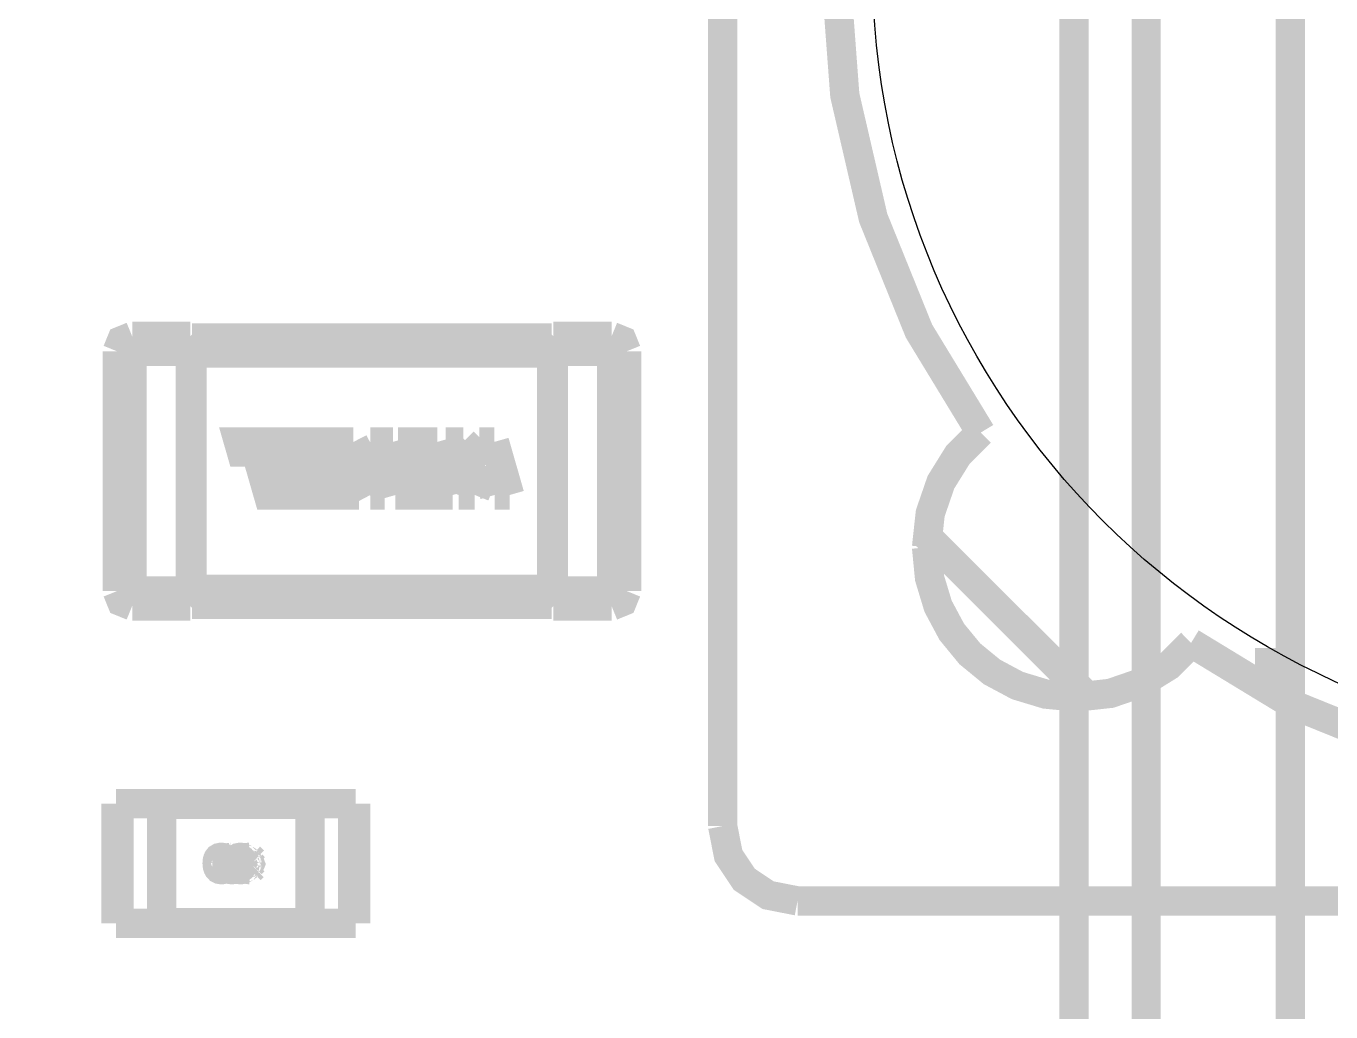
# Model space of a CAD drawing. Header units: inches. Extents: x -3.32 to 3.32, y -1.77 to 1.77.
# Drawn here: x 1.9317 to 2.2883, y -0.5945 to -0.325 of the extents above; entities that cross this region are included whole.
import ezdxf

# ---------------------------------------------------------------- set-up
doc = ezdxf.new("R2010")
doc.units = ezdxf.units.IN
doc.layers.get('0').update_dxf_attribs({"linetype": 'CONTINUOUS'})

msp = doc.modelspace()

# ---------------------------------------------------------------- linework, layer by layer
at = {"const_width": 0.008}
for points in [[(-1.581097, -1.685431), (-1.581097, 0.676773), (2.277171, 0.676773), (2.277171, -1.685431)], [(-1.581097, -1.685431), (-1.581097, 0.676773), (2.277171, 0.676773), (2.277171, -1.685431)], [(-1.581097, -1.685431), (-1.581097, 0.676773), (2.277171, 0.676773), (2.277171, -1.685431)], [(2.218116, 0.263387), (2.237801, 0.283072), (2.237801, -1.291731)], [(2.218116, 0.263387), (2.237801, 0.283072), (2.237801, -1.291731)], [(2.218116, 0.263387), (2.237801, 0.283072), (2.237801, -1.291731)], [(2.218116, 0.263387), (2.218116, -1.272046)], [(2.218116, 0.263387), (2.218116, -1.272046)], [(2.218116, 0.263387), (2.218116, -1.272046)], [(2.122059, -0.072835), (2.122059, -0.543701)], [(2.122059, -0.072835), (2.122059, -0.543701)], [(2.122059, -0.072835), (2.122059, -0.543701)], [(2.192597, -0.436144), (2.175714, -0.408398), (2.163207, -0.377478), (2.155438, -0.343922), (2.152768, -0.308268)], [(2.192597, -0.436144), (2.175714, -0.408398), (2.163207, -0.377478), (2.155438, -0.343922), (2.152768, -0.308268)], [(2.192597, -0.436144), (2.175714, -0.408398), (2.163207, -0.377478), (2.155438, -0.343922), (2.152768, -0.308268)], [(1.960674, -0.409846), (1.957763, -0.41103), (1.95658, -0.413941)], [(1.960674, -0.409846), (1.957763, -0.41103), (1.95658, -0.413941)], [(1.960674, -0.409846), (1.957763, -0.41103), (1.95658, -0.413941)], [(1.960674, -0.409846), (1.976561, -0.409846)], [(1.960674, -0.413941), (1.960674, -0.409846)], [(1.960674, -0.409846), (1.976561, -0.409846)], [(1.960674, -0.413941), (1.960674, -0.409846)], [(1.960674, -0.409846), (1.976561, -0.409846)], [(1.960674, -0.413941), (1.960674, -0.409846)], [(1.976561, -0.409846), (1.977052, -0.410321)], [(1.976561, -0.413941), (1.976561, -0.409846)], [(1.976561, -0.409846), (1.977052, -0.410321)], [(1.976561, -0.413941), (1.976561, -0.409846)], [(1.976561, -0.409846), (1.977052, -0.410321)], [(1.976561, -0.413941), (1.976561, -0.409846)], [(1.977053, -0.410034), (1.977049, -0.412098)], [(1.977053, -0.410034), (1.977049, -0.412098)], [(1.977053, -0.410034), (1.977049, -0.412098)], [(2.075321, -0.410296), (1.97705, -0.410296)], [(2.075321, -0.410296), (1.97705, -0.410296)], [(2.075321, -0.410296), (1.97705, -0.410296)], [(2.075811, -0.409846), (2.07532, -0.410321)], [(2.075811, -0.409846), (2.07532, -0.410321)], [(2.075811, -0.409846), (2.07532, -0.410321)], [(2.07532, -0.410333), (2.075329, -0.412098)], [(2.07532, -0.410333), (2.075329, -0.412098)], [(2.07532, -0.410333), (2.075329, -0.412098)], [(2.075811, -0.409846), (2.091698, -0.409846)], [(2.075811, -0.409846), (2.075811, -0.413941)], [(2.075811, -0.409846), (2.091698, -0.409846)], [(2.075811, -0.409846), (2.075811, -0.413941)], [(2.075811, -0.409846), (2.091698, -0.409846)], [(2.075811, -0.409846), (2.075811, -0.413941)], [(2.091698, -0.409846), (2.094609, -0.41103), (2.095792, -0.413941)], [(2.091698, -0.409846), (2.091698, -0.413941), (2.095792, -0.413941)], [(2.091698, -0.409846), (2.094609, -0.41103), (2.095792, -0.413941)], [(2.091698, -0.409846), (2.091698, -0.413941), (2.095792, -0.413941)], [(2.091698, -0.409846), (2.094609, -0.41103), (2.095792, -0.413941)], [(2.091698, -0.409846), (2.091698, -0.413941), (2.095792, -0.413941)], [(1.95658, -0.479452), (1.95658, -0.413941)], [(1.95658, -0.413941), (1.960674, -0.413941)], [(1.95658, -0.479452), (1.95658, -0.413941)], [(1.95658, -0.413941), (1.960674, -0.413941)], [(1.95658, -0.479452), (1.95658, -0.413941)], [(1.95658, -0.413941), (1.960674, -0.413941)], [(1.976561, -0.413941), (1.960674, -0.413941), (1.960674, -0.479452), (1.976561, -0.479452)], [(1.976561, -0.413941), (1.960674, -0.413941), (1.960674, -0.479452), (1.976561, -0.479452)], [(1.976561, -0.413941), (1.960674, -0.413941), (1.960674, -0.479452), (1.976561, -0.479452)], [(1.977052, -0.413941), (1.976561, -0.413941)], [(1.976561, -0.479452), (1.976561, -0.413941)], [(1.977052, -0.413941), (1.976561, -0.413941)], [(1.976561, -0.479452), (1.976561, -0.413941)], [(1.977052, -0.413941), (1.976561, -0.413941)], [(1.976561, -0.479452), (1.976561, -0.413941)], [(1.977053, -0.414163), (1.977049, -0.412098)], [(1.977053, -0.414163), (1.977049, -0.412098)], [(1.977053, -0.414163), (1.977049, -0.412098)], [(1.977052, -0.413941), (1.97705, -0.414391)], [(1.977052, -0.413941), (1.97705, -0.414391)], [(1.977052, -0.413941), (1.97705, -0.414391)], [(2.07532, -0.413864), (2.075329, -0.412098)], [(2.07532, -0.413864), (2.075329, -0.412098)], [(2.07532, -0.413864), (2.075329, -0.412098)], [(2.075321, -0.414391), (2.07532, -0.413941)], [(2.075811, -0.413941), (2.07532, -0.413941)], [(2.075321, -0.414391), (2.07532, -0.413941)], [(2.075811, -0.413941), (2.07532, -0.413941)], [(2.075321, -0.414391), (2.07532, -0.413941)], [(2.075811, -0.413941), (2.07532, -0.413941)], [(2.075811, -0.413941), (2.075811, -0.479452)], [(2.075811, -0.479452), (2.091698, -0.479452), (2.091698, -0.413941), (2.075811, -0.413941)], [(2.075811, -0.413941), (2.075811, -0.479452)], [(2.075811, -0.479452), (2.091698, -0.479452), (2.091698, -0.413941), (2.075811, -0.413941)], [(2.075811, -0.413941), (2.075811, -0.479452)], [(2.075811, -0.479452), (2.091698, -0.479452), (2.091698, -0.413941), (2.075811, -0.413941)], [(2.095792, -0.413941), (2.095792, -0.479452)], [(2.095792, -0.413941), (2.095792, -0.479452)], [(2.095792, -0.413941), (2.095792, -0.479452)], [(1.97705, -0.414391), (1.97705, -0.414432)], [(1.97705, -0.414391), (1.97705, -0.414432)], [(1.97705, -0.414391), (1.97705, -0.414432)], [(1.97705, -0.478961), (1.97705, -0.414432)], [(2.075321, -0.414432), (1.97705, -0.414432)], [(1.97705, -0.478961), (1.97705, -0.414432)], [(2.075321, -0.414432), (1.97705, -0.414432)], [(1.97705, -0.478961), (1.97705, -0.414432)], [(2.075321, -0.414432), (1.97705, -0.414432)], [(2.075321, -0.414432), (2.075321, -0.414391)], [(2.075321, -0.414432), (2.075321, -0.414391)], [(2.075321, -0.414432), (2.075321, -0.414391)], [(2.075321, -0.414432), (2.075321, -0.478961)], [(2.075321, -0.414432), (2.075321, -0.478961)], [(2.075321, -0.414432), (2.075321, -0.478961)], [(2.004264, -0.444154), (2.005031, -0.446837), (2.011259, -0.446837), (2.012289, -0.450444), (2.005456, -0.450444), (2.00624, -0.453207), (2.017207, -0.453207), (2.013036, -0.438691), (1.989732, -0.438691), (1.990538, -0.441494), (1.994509, -0.441494), (1.997876, -0.453207), (2.002011, -0.453207), (1.998643, -0.441493), (2.003056, -0.441473), (2.009708, -0.441454), (2.010494, -0.444154), (2.004264, -0.444154)], [(2.004264, -0.444154), (2.005031, -0.446837), (2.011259, -0.446837), (2.012289, -0.450444), (2.005456, -0.450444), (2.00624, -0.453207), (2.017207, -0.453207), (2.013036, -0.438691), (1.989732, -0.438691), (1.990538, -0.441494), (1.994509, -0.441494), (1.997876, -0.453207), (2.002011, -0.453207), (1.998643, -0.441493), (2.003056, -0.441473), (2.009708, -0.441454), (2.010494, -0.444154), (2.004264, -0.444154)], [(2.004264, -0.444154), (2.005031, -0.446837), (2.011259, -0.446837), (2.012289, -0.450444), (2.005456, -0.450444), (2.00624, -0.453207), (2.017207, -0.453207), (2.013036, -0.438691), (1.989732, -0.438691), (1.990538, -0.441494), (1.994509, -0.441494), (1.997876, -0.453207), (2.002011, -0.453207), (1.998643, -0.441493), (2.003056, -0.441473), (2.009708, -0.441454), (2.010494, -0.444154), (2.004264, -0.444154)], [(2.014781, -0.438691), (2.018954, -0.453207)], [(2.021151, -0.438691), (2.014781, -0.438691)], [(2.014781, -0.438691), (2.018954, -0.453207)], [(2.021151, -0.438691), (2.014781, -0.438691)], [(2.014781, -0.438691), (2.018954, -0.453207)], [(2.021151, -0.438691), (2.014781, -0.438691)], [(2.026426, -0.449061), (2.021151, -0.438691)], [(2.026426, -0.449061), (2.021151, -0.438691)], [(2.026426, -0.449061), (2.021151, -0.438691)], [(2.025737, -0.438691), (2.026426, -0.449061)], [(2.031919, -0.438691), (2.025737, -0.438691)], [(2.025737, -0.438691), (2.026426, -0.449061)], [(2.031919, -0.438691), (2.025737, -0.438691)], [(2.025737, -0.438691), (2.026426, -0.449061)], [(2.031919, -0.438691), (2.025737, -0.438691)], [(2.035297, -0.450445), (2.031919, -0.438691)], [(2.035297, -0.450445), (2.031919, -0.438691)], [(2.035297, -0.450445), (2.031919, -0.438691)], [(2.033367, -0.438691), (2.034151, -0.441454)], [(2.044091, -0.438691), (2.033367, -0.438691)], [(2.033367, -0.438691), (2.034151, -0.441454)], [(2.044091, -0.438691), (2.033367, -0.438691)], [(2.033367, -0.438691), (2.034151, -0.441454)], [(2.044091, -0.438691), (2.033367, -0.438691)], [(2.048264, -0.453207), (2.044091, -0.438691)], [(2.048264, -0.453207), (2.044091, -0.438691)], [(2.048264, -0.453207), (2.044091, -0.438691)], [(2.046378, -0.438691), (2.053151, -0.445325)], [(2.051155, -0.438691), (2.046378, -0.438691)], [(2.046378, -0.438691), (2.053151, -0.445325)], [(2.051155, -0.438691), (2.046378, -0.438691)], [(2.046378, -0.438691), (2.053151, -0.445325)], [(2.051155, -0.438691), (2.046378, -0.438691)], [(2.057324, -0.444881), (2.051155, -0.438691)], [(2.057324, -0.444881), (2.051155, -0.438691)], [(2.057324, -0.444881), (2.051155, -0.438691)], [(2.05555, -0.438691), (2.057324, -0.444881)], [(2.059683, -0.438691), (2.05555, -0.438691)], [(2.05555, -0.438691), (2.057324, -0.444881)], [(2.059683, -0.438691), (2.05555, -0.438691)], [(2.05555, -0.438691), (2.057324, -0.444881)], [(2.059683, -0.438691), (2.05555, -0.438691)], [(2.063855, -0.453207), (2.059683, -0.438691)], [(2.063855, -0.453207), (2.059683, -0.438691)], [(2.063855, -0.453207), (2.059683, -0.438691)], [(2.192517, -0.436049), (2.186349, -0.442261), (2.181713, -0.449719), (2.178795, -0.458206), (2.177781, -0.467506)], [(2.192517, -0.436049), (2.186349, -0.442261), (2.181713, -0.449719), (2.178795, -0.458206), (2.177781, -0.467506)], [(2.192517, -0.436049), (2.186349, -0.442261), (2.181713, -0.449719), (2.178795, -0.458206), (2.177781, -0.467506)], [(2.018914, -0.440221), (2.025769, -0.453207)], [(2.022643, -0.453207), (2.018914, -0.440221)], [(2.018914, -0.440221), (2.025769, -0.453207)], [(2.022643, -0.453207), (2.018914, -0.440221)], [(2.018914, -0.440221), (2.025769, -0.453207)], [(2.022643, -0.453207), (2.018914, -0.440221)], [(2.028915, -0.440283), (2.032626, -0.453207)], [(2.029639, -0.453207), (2.028915, -0.440283)], [(2.028915, -0.440283), (2.032626, -0.453207)], [(2.029639, -0.453207), (2.028915, -0.440283)], [(2.028915, -0.440283), (2.032626, -0.453207)], [(2.029639, -0.453207), (2.028915, -0.440283)], [(2.034151, -0.441454), (2.040765, -0.441454)], [(2.034151, -0.441454), (2.040765, -0.441454)], [(2.034151, -0.441454), (2.040765, -0.441454)], [(2.040765, -0.441454), (2.041551, -0.444154)], [(2.040765, -0.441454), (2.041551, -0.444154)], [(2.040765, -0.441454), (2.041551, -0.444154)], [(2.03532, -0.444154), (2.036087, -0.446837)], [(2.041551, -0.444154), (2.03532, -0.444154)], [(2.03532, -0.444154), (2.036087, -0.446837)], [(2.041551, -0.444154), (2.03532, -0.444154)], [(2.03532, -0.444154), (2.036087, -0.446837)], [(2.041551, -0.444154), (2.03532, -0.444154)], [(2.053151, -0.445325), (2.049884, -0.453207)], [(2.053151, -0.445325), (2.049884, -0.453207)], [(2.053151, -0.445325), (2.049884, -0.453207)], [(2.054301, -0.453207), (2.057465, -0.445325)], [(2.054301, -0.453207), (2.057465, -0.445325)], [(2.054301, -0.453207), (2.057465, -0.445325)], [(2.057465, -0.445325), (2.059724, -0.453207)], [(2.057465, -0.445325), (2.059724, -0.453207)], [(2.057465, -0.445325), (2.059724, -0.453207)], [(2.036087, -0.446837), (2.042317, -0.446837)], [(2.036087, -0.446837), (2.042317, -0.446837)], [(2.036087, -0.446837), (2.042317, -0.446837)], [(2.042317, -0.446837), (2.043344, -0.450445)], [(2.042317, -0.446837), (2.043344, -0.450445)], [(2.042317, -0.446837), (2.043344, -0.450445)], [(2.018954, -0.453207), (2.022643, -0.453207)], [(2.018954, -0.453207), (2.022643, -0.453207)], [(2.018954, -0.453207), (2.022643, -0.453207)], [(2.025769, -0.453207), (2.029639, -0.453207)], [(2.025769, -0.453207), (2.029639, -0.453207)], [(2.025769, -0.453207), (2.029639, -0.453207)], [(2.032626, -0.453207), (2.048264, -0.453207)], [(2.032626, -0.453207), (2.048264, -0.453207)], [(2.032626, -0.453207), (2.048264, -0.453207)], [(2.043344, -0.450445), (2.035297, -0.450445)], [(2.043344, -0.450445), (2.035297, -0.450445)], [(2.043344, -0.450445), (2.035297, -0.450445)], [(2.049884, -0.453207), (2.054301, -0.453207)], [(2.049884, -0.453207), (2.054301, -0.453207)], [(2.049884, -0.453207), (2.054301, -0.453207)], [(2.059724, -0.453207), (2.063855, -0.453207)], [(2.059724, -0.453207), (2.063855, -0.453207)], [(2.059724, -0.453207), (2.063855, -0.453207)], [(2.218726, -0.508451), (2.210354, -0.507636), (2.202612, -0.505292), (2.19565, -0.501569), (2.189617, -0.496615), (2.184664, -0.490582), (2.18094, -0.48362), (2.178596, -0.475878), (2.177781, -0.467506)], [(2.218726, -0.508451), (2.210354, -0.507636), (2.202612, -0.505292), (2.19565, -0.501569), (2.189617, -0.496615), (2.184664, -0.490582), (2.18094, -0.48362), (2.178596, -0.475878), (2.177781, -0.467506)], [(2.218726, -0.508451), (2.210354, -0.507636), (2.202612, -0.505292), (2.19565, -0.501569), (2.189617, -0.496615), (2.184664, -0.490582), (2.18094, -0.48362), (2.178596, -0.475878), (2.177781, -0.467506)], [(2.221811, -0.508334), (2.177898, -0.464421)], [(2.221811, -0.508334), (2.177898, -0.464421)], [(2.221811, -0.508334), (2.177898, -0.464421)], [(1.960674, -0.483547), (1.957763, -0.482363), (1.95658, -0.479452)], [(1.960674, -0.479452), (1.95658, -0.479452)], [(1.960674, -0.483547), (1.957763, -0.482363), (1.95658, -0.479452)], [(1.960674, -0.479452), (1.95658, -0.479452)], [(1.960674, -0.483547), (1.957763, -0.482363), (1.95658, -0.479452)], [(1.960674, -0.479452), (1.95658, -0.479452)], [(1.960674, -0.483547), (1.960674, -0.479452)], [(1.960674, -0.483547), (1.960674, -0.479452)], [(1.960674, -0.483547), (1.960674, -0.479452)], [(1.977052, -0.479452), (1.976561, -0.479452)], [(1.976561, -0.483547), (1.976561, -0.479452)], [(1.977052, -0.479452), (1.976561, -0.479452)], [(1.976561, -0.483547), (1.976561, -0.479452)], [(1.977052, -0.479452), (1.976561, -0.479452)], [(1.976561, -0.483547), (1.976561, -0.479452)], [(1.977052, -0.47953), (1.977043, -0.481295)], [(1.977052, -0.47953), (1.977043, -0.481295)], [(1.977052, -0.47953), (1.977043, -0.481295)], [(1.977052, -0.48306), (1.977043, -0.481295)], [(1.977052, -0.48306), (1.977043, -0.481295)], [(1.977052, -0.48306), (1.977043, -0.481295)], [(1.97705, -0.478961), (1.97705, -0.479002)], [(1.97705, -0.478961), (2.075321, -0.478961)], [(1.97705, -0.478961), (1.97705, -0.479002)], [(1.97705, -0.478961), (2.075321, -0.478961)], [(1.97705, -0.478961), (1.97705, -0.479002)], [(1.97705, -0.478961), (2.075321, -0.478961)], [(1.97705, -0.479002), (1.977052, -0.479452)], [(1.97705, -0.479002), (1.977052, -0.479452)], [(1.97705, -0.479002), (1.977052, -0.479452)], [(2.075319, -0.47923), (2.075322, -0.481295)], [(2.075319, -0.47923), (2.075322, -0.481295)], [(2.075319, -0.47923), (2.075322, -0.481295)], [(2.075319, -0.483359), (2.075322, -0.481295)], [(2.075319, -0.483359), (2.075322, -0.481295)], [(2.075319, -0.483359), (2.075322, -0.481295)], [(2.07532, -0.479452), (2.075321, -0.479002)], [(2.07532, -0.479452), (2.075321, -0.479002)], [(2.07532, -0.479452), (2.075321, -0.479002)], [(2.075811, -0.479452), (2.07532, -0.479452)], [(2.075811, -0.479452), (2.07532, -0.479452)], [(2.075811, -0.479452), (2.07532, -0.479452)], [(2.075321, -0.479002), (2.075321, -0.478961)], [(2.075321, -0.479002), (2.075321, -0.478961)], [(2.075321, -0.479002), (2.075321, -0.478961)], [(2.075811, -0.479452), (2.075811, -0.483547)], [(2.075811, -0.479452), (2.075811, -0.483547)], [(2.075811, -0.479452), (2.075811, -0.483547)], [(2.091698, -0.483547), (2.094609, -0.482363), (2.095792, -0.479452)], [(2.091698, -0.479452), (2.091698, -0.483547)], [(2.095792, -0.479452), (2.091698, -0.479452)], [(2.091698, -0.483547), (2.094609, -0.482363), (2.095792, -0.479452)], [(2.091698, -0.479452), (2.091698, -0.483547)], [(2.095792, -0.479452), (2.091698, -0.479452)], [(2.091698, -0.483547), (2.094609, -0.482363), (2.095792, -0.479452)], [(2.091698, -0.479452), (2.091698, -0.483547)], [(2.095792, -0.479452), (2.091698, -0.479452)], [(1.976561, -0.483547), (1.960674, -0.483547)], [(1.976561, -0.483547), (1.960674, -0.483547)], [(1.976561, -0.483547), (1.960674, -0.483547)], [(1.976561, -0.483547), (1.977052, -0.483072)], [(1.976561, -0.483547), (1.977052, -0.483072)], [(1.976561, -0.483547), (1.977052, -0.483072)], [(2.075321, -0.483096), (1.97705, -0.483096)], [(2.075321, -0.483096), (1.97705, -0.483096)], [(2.075321, -0.483096), (1.97705, -0.483096)], [(2.075811, -0.483547), (2.07532, -0.483072)], [(2.075811, -0.483547), (2.07532, -0.483072)], [(2.075811, -0.483547), (2.07532, -0.483072)], [(2.091698, -0.483547), (2.075811, -0.483547)], [(2.091698, -0.483547), (2.075811, -0.483547)], [(2.091698, -0.483547), (2.075811, -0.483547)], [(2.218726, -0.508451), (2.228027, -0.507437), (2.236513, -0.504519), (2.243971, -0.499883), (2.250183, -0.493715)], [(2.218726, -0.508451), (2.228027, -0.507437), (2.236513, -0.504519), (2.243971, -0.499883), (2.250183, -0.493715)], [(2.218726, -0.508451), (2.228027, -0.507437), (2.236513, -0.504519), (2.243971, -0.499883), (2.250183, -0.493715)], [(2.377965, -0.533465), (2.34231, -0.530794), (2.308754, -0.523025), (2.277834, -0.510519), (2.250088, -0.493635)], [(2.377965, -0.533465), (2.34231, -0.530794), (2.308754, -0.523025), (2.277834, -0.510519), (2.250088, -0.493635)], [(2.377965, -0.533465), (2.34231, -0.530794), (2.308754, -0.523025), (2.277834, -0.510519), (2.250088, -0.493635)], [(2.271508, -0.495016), (2.271508, -0.506713)], [(2.271508, -0.495016), (2.271508, -0.506713)], [(2.271508, -0.495016), (2.271508, -0.506713)], [(2.275602, -0.508856), (2.275602, -0.497292)], [(2.275602, -0.508856), (2.275602, -0.497292)], [(2.275602, -0.508856), (2.275602, -0.497292)], [(1.956232, -0.537559), (1.956232, -0.570315)], [(1.956232, -0.537559), (1.957051, -0.537559)], [(1.956232, -0.537559), (1.956232, -0.570315)], [(1.956232, -0.537559), (1.957051, -0.537559)], [(1.956232, -0.537559), (1.956232, -0.570315)], [(1.956232, -0.537559), (1.957051, -0.537559)], [(1.968925, -0.537669), (1.968925, -0.5376), (1.957461, -0.5376), (1.957461, -0.537559), (1.957051, -0.537559)], [(1.957051, -0.537559), (1.957051, -0.570315)], [(1.968925, -0.537669), (1.968925, -0.5376), (1.957461, -0.5376), (1.957461, -0.537559), (1.957051, -0.537559)], [(1.957051, -0.537559), (1.957051, -0.570315)], [(1.968925, -0.537669), (1.968925, -0.5376), (1.957461, -0.5376), (1.957461, -0.537559), (1.957051, -0.537559)], [(1.957051, -0.537559), (1.957051, -0.570315)], [(2.020516, -0.537559), (1.957461, -0.537559)], [(2.020516, -0.537559), (1.957461, -0.537559)], [(2.020516, -0.537559), (1.957461, -0.537559)], [(1.968516, -0.537559), (2.009461, -0.537559)], [(1.968557, -0.5376), (1.968516, -0.537559)], [(1.968516, -0.5376), (1.968516, -0.537559)], [(1.968516, -0.537559), (2.009461, -0.537559)], [(1.968557, -0.5376), (1.968516, -0.537559)], [(1.968516, -0.5376), (1.968516, -0.537559)], [(1.968516, -0.537559), (2.009461, -0.537559)], [(1.968557, -0.5376), (1.968516, -0.537559)], [(1.968516, -0.5376), (1.968516, -0.537559)], [(1.968735, -0.537778), (1.968626, -0.537669)], [(1.968735, -0.537778), (1.968626, -0.537669)], [(1.968735, -0.537778), (1.968626, -0.537669)], [(1.968735, -0.537778), (1.968735, -0.570095), (2.009241, -0.570095), (2.009241, -0.537778), (1.968735, -0.537778)], [(1.968735, -0.537778), (1.968735, -0.570095), (2.009241, -0.570095), (2.009241, -0.537778), (1.968735, -0.537778)], [(1.968735, -0.537778), (1.968735, -0.570095), (2.009241, -0.570095), (2.009241, -0.537778), (1.968735, -0.537778)], [(2.020925, -0.537559), (2.020516, -0.537559), (2.020516, -0.5376), (2.009051, -0.5376), (2.009051, -0.537669)], [(2.020925, -0.537559), (2.020516, -0.537559), (2.020516, -0.5376), (2.009051, -0.5376), (2.009051, -0.537669)], [(2.020925, -0.537559), (2.020516, -0.537559), (2.020516, -0.5376), (2.009051, -0.5376), (2.009051, -0.537669)], [(2.009241, -0.537778), (2.009351, -0.537669)], [(2.009241, -0.537778), (2.009351, -0.537669)], [(2.009241, -0.537778), (2.009351, -0.537669)], [(2.00942, -0.5376), (2.009461, -0.537559)], [(2.00942, -0.5376), (2.009461, -0.537559)], [(2.00942, -0.5376), (2.009461, -0.537559)], [(2.009461, -0.537559), (2.009461, -0.5376)], [(2.009461, -0.537559), (2.009461, -0.5376)], [(2.009461, -0.537559), (2.009461, -0.5376)], [(2.020925, -0.537559), (2.021744, -0.537559)], [(2.020925, -0.570315), (2.020925, -0.537559)], [(2.020925, -0.537559), (2.021744, -0.537559)], [(2.020925, -0.570315), (2.020925, -0.537559)], [(2.020925, -0.537559), (2.021744, -0.537559)], [(2.020925, -0.570315), (2.020925, -0.537559)], [(2.021744, -0.570315), (2.021744, -0.537559)], [(2.021744, -0.570315), (2.021744, -0.537559)], [(2.021744, -0.570315), (2.021744, -0.537559)], [(2.142531, -0.564173), (2.134474, -0.562594), (2.127977, -0.558256), (2.123639, -0.551758), (2.122059, -0.543701)], [(2.142531, -0.564173), (2.134474, -0.562594), (2.127977, -0.558256), (2.123639, -0.551758), (2.122059, -0.543701)], [(2.142531, -0.564173), (2.134474, -0.562594), (2.127977, -0.558256), (2.123639, -0.551758), (2.122059, -0.543701)], [(1.986252, -0.55395), (1.986252, -0.554031), (1.986237, -0.554359), (1.986196, -0.554684), (1.986126, -0.554953), (1.986045, -0.555135), (1.985843, -0.555391), (1.985578, -0.555548), (1.985201, -0.55562), (1.985104, -0.555623), (1.985022, -0.55562), (1.984696, -0.555567), (1.9844, -0.555417), (1.984174, -0.555178), (1.984067, -0.554981), (1.98397, -0.554687), (1.983918, -0.554383), (1.983892, -0.553924), (1.983893, -0.553842), (1.983908, -0.553515), (1.983949, -0.55319), (1.98402, -0.552923), (1.984104, -0.552735), (1.984293, -0.552493), (1.984559, -0.55233), (1.984926, -0.552255), (1.985041, -0.552251), (1.985122, -0.552254), (1.985448, -0.552306), (1.985744, -0.552456), (1.985972, -0.552696), (1.986078, -0.552891), (1.986174, -0.553179), (1.986226, -0.553477), (1.986252, -0.55395)], [(1.986252, -0.55395), (1.986252, -0.554031), (1.986237, -0.554359), (1.986196, -0.554684), (1.986126, -0.554953), (1.986045, -0.555135), (1.985843, -0.555391), (1.985578, -0.555548), (1.985201, -0.55562), (1.985104, -0.555623), (1.985022, -0.55562), (1.984696, -0.555567), (1.9844, -0.555417), (1.984174, -0.555178), (1.984067, -0.554981), (1.98397, -0.554687), (1.983918, -0.554383), (1.983892, -0.553924), (1.983893, -0.553842), (1.983908, -0.553515), (1.983949, -0.55319), (1.98402, -0.552923), (1.984104, -0.552735), (1.984293, -0.552493), (1.984559, -0.55233), (1.984926, -0.552255), (1.985041, -0.552251), (1.985122, -0.552254), (1.985448, -0.552306), (1.985744, -0.552456), (1.985972, -0.552696), (1.986078, -0.552891), (1.986174, -0.553179), (1.986226, -0.553477), (1.986252, -0.55395)], [(1.986252, -0.55395), (1.986252, -0.554031), (1.986237, -0.554359), (1.986196, -0.554684), (1.986126, -0.554953), (1.986045, -0.555135), (1.985843, -0.555391), (1.985578, -0.555548), (1.985201, -0.55562), (1.985104, -0.555623), (1.985022, -0.55562), (1.984696, -0.555567), (1.9844, -0.555417), (1.984174, -0.555178), (1.984067, -0.554981), (1.98397, -0.554687), (1.983918, -0.554383), (1.983892, -0.553924), (1.983893, -0.553842), (1.983908, -0.553515), (1.983949, -0.55319), (1.98402, -0.552923), (1.984104, -0.552735), (1.984293, -0.552493), (1.984559, -0.55233), (1.984926, -0.552255), (1.985041, -0.552251), (1.985122, -0.552254), (1.985448, -0.552306), (1.985744, -0.552456), (1.985972, -0.552696), (1.986078, -0.552891), (1.986174, -0.553179), (1.986226, -0.553477), (1.986252, -0.55395)], [(1.985065, -0.552781), (1.984915, -0.55282), (1.984792, -0.552906), (1.984696, -0.553039), (1.984627, -0.55322), (1.984566, -0.553956)], [(1.985065, -0.552781), (1.984915, -0.55282), (1.984792, -0.552906), (1.984696, -0.553039), (1.984627, -0.55322), (1.984566, -0.553956)], [(1.985065, -0.552781), (1.984915, -0.55282), (1.984792, -0.552906), (1.984696, -0.553039), (1.984627, -0.55322), (1.984566, -0.553956)], [(1.985578, -0.553916), (1.985517, -0.553193), (1.98545, -0.553024), (1.985353, -0.5529), (1.985224, -0.552819), (1.985065, -0.552781)], [(1.985578, -0.553916), (1.985517, -0.553193), (1.98545, -0.553024), (1.985353, -0.5529), (1.985224, -0.552819), (1.985065, -0.552781)], [(1.985578, -0.553916), (1.985517, -0.553193), (1.98545, -0.553024), (1.985353, -0.5529), (1.985224, -0.552819), (1.985065, -0.552781)], [(1.987961, -0.555093), (1.988533, -0.554989), (1.98856, -0.554993), (1.988578, -0.555004), (1.988593, -0.555019), (1.988606, -0.55505), (1.988622, -0.555196), (1.988622, -0.555261), (1.98862, -0.555343), (1.988608, -0.555421), (1.988591, -0.555465), (1.988569, -0.555493), (1.988519, -0.555524), (1.988281, -0.555593), (1.987966, -0.555623), (1.987884, -0.555621), (1.987558, -0.555579), (1.98717, -0.555411), (1.986869, -0.555119), (1.986776, -0.55496), (1.986701, -0.554793), (1.986609, -0.55447), (1.986581, -0.554306), (1.986551, -0.55381), (1.986552, -0.553728), (1.986566, -0.5534), (1.986614, -0.553076), (1.986685, -0.552843), (1.986874, -0.552531), (1.986977, -0.55244), (1.987225, -0.552312), (1.987655, -0.552251)], [(1.987961, -0.555093), (1.988533, -0.554989), (1.98856, -0.554993), (1.988578, -0.555004), (1.988593, -0.555019), (1.988606, -0.55505), (1.988622, -0.555196), (1.988622, -0.555261), (1.98862, -0.555343), (1.988608, -0.555421), (1.988591, -0.555465), (1.988569, -0.555493), (1.988519, -0.555524), (1.988281, -0.555593), (1.987966, -0.555623), (1.987884, -0.555621), (1.987558, -0.555579), (1.98717, -0.555411), (1.986869, -0.555119), (1.986776, -0.55496), (1.986701, -0.554793), (1.986609, -0.55447), (1.986581, -0.554306), (1.986551, -0.55381), (1.986552, -0.553728), (1.986566, -0.5534), (1.986614, -0.553076), (1.986685, -0.552843), (1.986874, -0.552531), (1.986977, -0.55244), (1.987225, -0.552312), (1.987655, -0.552251)], [(1.987961, -0.555093), (1.988533, -0.554989), (1.98856, -0.554993), (1.988578, -0.555004), (1.988593, -0.555019), (1.988606, -0.55505), (1.988622, -0.555196), (1.988622, -0.555261), (1.98862, -0.555343), (1.988608, -0.555421), (1.988591, -0.555465), (1.988569, -0.555493), (1.988519, -0.555524), (1.988281, -0.555593), (1.987966, -0.555623), (1.987884, -0.555621), (1.987558, -0.555579), (1.98717, -0.555411), (1.986869, -0.555119), (1.986776, -0.55496), (1.986701, -0.554793), (1.986609, -0.55447), (1.986581, -0.554306), (1.986551, -0.55381), (1.986552, -0.553728), (1.986566, -0.5534), (1.986614, -0.553076), (1.986685, -0.552843), (1.986874, -0.552531), (1.986977, -0.55244), (1.987225, -0.552312), (1.987655, -0.552251)], [(1.987688, -0.552781), (1.98758, -0.552802), (1.987487, -0.55285), (1.987407, -0.552924), (1.987342, -0.553023), (1.987255, -0.553299), (1.987225, -0.553678)], [(1.987688, -0.552781), (1.98758, -0.552802), (1.987487, -0.55285), (1.987407, -0.552924), (1.987342, -0.553023), (1.987255, -0.553299), (1.987225, -0.553678)], [(1.987688, -0.552781), (1.98758, -0.552802), (1.987487, -0.55285), (1.987407, -0.552924), (1.987342, -0.553023), (1.987255, -0.553299), (1.987225, -0.553678)], [(1.987726, -0.552248), (1.987656, -0.552251)], [(1.987726, -0.552248), (1.987656, -0.552251)], [(1.987726, -0.552248), (1.987656, -0.552251)], [(1.987688, -0.552781), (1.988146, -0.553262)], [(1.987688, -0.552781), (1.988146, -0.553262)], [(1.987688, -0.552781), (1.988146, -0.553262)], [(1.987726, -0.552248), (1.988817, -0.553339)], [(1.987726, -0.552248), (1.988817, -0.553339)], [(1.987726, -0.552248), (1.988817, -0.553339)], [(1.991474, -0.55395), (1.991473, -0.554031), (1.991458, -0.554359), (1.991417, -0.554684), (1.991348, -0.554953), (1.991267, -0.555135), (1.991065, -0.555391), (1.9908, -0.555548), (1.990423, -0.55562), (1.990326, -0.555623), (1.990244, -0.55562), (1.989918, -0.555567), (1.989622, -0.555417), (1.989396, -0.555178), (1.989289, -0.554981), (1.989192, -0.554687), (1.989139, -0.554383), (1.989114, -0.553924), (1.989115, -0.553842), (1.98913, -0.553515), (1.989171, -0.55319), (1.989242, -0.552923), (1.989326, -0.552735), (1.989515, -0.552493), (1.989781, -0.55233), (1.990148, -0.552255), (1.990262, -0.552251), (1.990344, -0.552254), (1.99067, -0.552306), (1.990966, -0.552456), (1.991193, -0.552696), (1.991299, -0.552891), (1.991395, -0.553179), (1.991447, -0.553477), (1.991474, -0.55395)], [(1.991474, -0.55395), (1.991473, -0.554031), (1.991458, -0.554359), (1.991417, -0.554684), (1.991348, -0.554953), (1.991267, -0.555135), (1.991065, -0.555391), (1.9908, -0.555548), (1.990423, -0.55562), (1.990326, -0.555623), (1.990244, -0.55562), (1.989918, -0.555567), (1.989622, -0.555417), (1.989396, -0.555178), (1.989289, -0.554981), (1.989192, -0.554687), (1.989139, -0.554383), (1.989114, -0.553924), (1.989115, -0.553842), (1.98913, -0.553515), (1.989171, -0.55319), (1.989242, -0.552923), (1.989326, -0.552735), (1.989515, -0.552493), (1.989781, -0.55233), (1.990148, -0.552255), (1.990262, -0.552251), (1.990344, -0.552254), (1.99067, -0.552306), (1.990966, -0.552456), (1.991193, -0.552696), (1.991299, -0.552891), (1.991395, -0.553179), (1.991447, -0.553477), (1.991474, -0.55395)], [(1.991474, -0.55395), (1.991473, -0.554031), (1.991458, -0.554359), (1.991417, -0.554684), (1.991348, -0.554953), (1.991267, -0.555135), (1.991065, -0.555391), (1.9908, -0.555548), (1.990423, -0.55562), (1.990326, -0.555623), (1.990244, -0.55562), (1.989918, -0.555567), (1.989622, -0.555417), (1.989396, -0.555178), (1.989289, -0.554981), (1.989192, -0.554687), (1.989139, -0.554383), (1.989114, -0.553924), (1.989115, -0.553842), (1.98913, -0.553515), (1.989171, -0.55319), (1.989242, -0.552923), (1.989326, -0.552735), (1.989515, -0.552493), (1.989781, -0.55233), (1.990148, -0.552255), (1.990262, -0.552251), (1.990344, -0.552254), (1.99067, -0.552306), (1.990966, -0.552456), (1.991193, -0.552696), (1.991299, -0.552891), (1.991395, -0.553179), (1.991447, -0.553477), (1.991474, -0.55395)], [(1.9908, -0.553916), (1.990739, -0.553193), (1.990672, -0.553024), (1.990574, -0.5529), (1.990446, -0.552819), (1.990287, -0.552781), (1.990137, -0.55282), (1.990014, -0.552906), (1.989918, -0.553039), (1.989848, -0.55322), (1.989788, -0.553956), (1.989848, -0.554679), (1.989914, -0.554848), (1.990011, -0.554973), (1.990139, -0.555055), (1.990298, -0.555093), (1.990447, -0.555055), (1.99057, -0.554969), (1.990667, -0.554835), (1.990737, -0.554653), (1.9908, -0.553916)], [(1.9908, -0.553916), (1.990739, -0.553193), (1.990672, -0.553024), (1.990574, -0.5529), (1.990446, -0.552819), (1.990287, -0.552781), (1.990137, -0.55282), (1.990014, -0.552906), (1.989918, -0.553039), (1.989848, -0.55322), (1.989788, -0.553956), (1.989848, -0.554679), (1.989914, -0.554848), (1.990011, -0.554973), (1.990139, -0.555055), (1.990298, -0.555093), (1.990447, -0.555055), (1.99057, -0.554969), (1.990667, -0.554835), (1.990737, -0.554653), (1.9908, -0.553916)], [(1.9908, -0.553916), (1.990739, -0.553193), (1.990672, -0.553024), (1.990574, -0.5529), (1.990446, -0.552819), (1.990287, -0.552781), (1.990137, -0.55282), (1.990014, -0.552906), (1.989918, -0.553039), (1.989848, -0.55322), (1.989788, -0.553956), (1.989848, -0.554679), (1.989914, -0.554848), (1.990011, -0.554973), (1.990139, -0.555055), (1.990298, -0.555093), (1.990447, -0.555055), (1.99057, -0.554969), (1.990667, -0.554835), (1.990737, -0.554653), (1.9908, -0.553916)], [(1.992634, -0.552781), (1.991856, -0.552974), (1.991833, -0.552969), (1.991817, -0.552959), (1.9918, -0.552937), (1.991785, -0.552899), (1.991775, -0.552825), (1.991772, -0.552748), (1.991774, -0.552667), (1.991797, -0.552498), (1.991828, -0.552434), (1.991859, -0.552406), (1.991986, -0.552352), (1.992251, -0.552289), (1.992711, -0.552251)], [(1.992634, -0.552781), (1.991856, -0.552974), (1.991833, -0.552969), (1.991817, -0.552959), (1.9918, -0.552937), (1.991785, -0.552899), (1.991775, -0.552825), (1.991772, -0.552748), (1.991774, -0.552667), (1.991797, -0.552498), (1.991828, -0.552434), (1.991859, -0.552406), (1.991986, -0.552352), (1.992251, -0.552289), (1.992711, -0.552251)], [(1.992634, -0.552781), (1.991856, -0.552974), (1.991833, -0.552969), (1.991817, -0.552959), (1.9918, -0.552937), (1.991785, -0.552899), (1.991775, -0.552825), (1.991772, -0.552748), (1.991774, -0.552667), (1.991797, -0.552498), (1.991828, -0.552434), (1.991859, -0.552406), (1.991986, -0.552352), (1.992251, -0.552289), (1.992711, -0.552251)], [(1.992713, -0.552774), (1.992633, -0.552781)], [(1.992713, -0.552774), (1.992633, -0.552781)], [(1.992713, -0.552774), (1.992633, -0.552781)], [(1.992884, -0.552237), (1.992711, -0.552251)], [(1.992884, -0.552237), (1.992711, -0.552251)], [(1.992884, -0.552237), (1.992711, -0.552251)], [(1.992713, -0.552774), (1.993218, -0.553244)], [(1.992713, -0.552774), (1.993218, -0.553244)], [(1.992713, -0.552774), (1.993218, -0.553244)], [(1.992884, -0.552237), (1.993989, -0.55327)], [(1.992884, -0.552237), (1.993989, -0.55327)], [(1.992884, -0.552237), (1.993989, -0.55327)], [(1.984566, -0.553956), (1.984626, -0.554679), (1.984692, -0.554848), (1.984789, -0.554973), (1.984917, -0.555055), (1.985076, -0.555093), (1.985225, -0.555055), (1.985348, -0.554969), (1.985445, -0.554835), (1.985515, -0.554654), (1.985578, -0.553916)], [(1.984566, -0.553956), (1.984626, -0.554679), (1.984692, -0.554848), (1.984789, -0.554973), (1.984917, -0.555055), (1.985076, -0.555093), (1.985225, -0.555055), (1.985348, -0.554969), (1.985445, -0.554835), (1.985515, -0.554654), (1.985578, -0.553916)], [(1.984566, -0.553956), (1.984626, -0.554679), (1.984692, -0.554848), (1.984789, -0.554973), (1.984917, -0.555055), (1.985076, -0.555093), (1.985225, -0.555055), (1.985348, -0.554969), (1.985445, -0.554835), (1.985515, -0.554654), (1.985578, -0.553916)], [(1.987875, -0.55437), (1.987212, -0.55418)], [(1.987875, -0.55437), (1.987212, -0.55418)], [(1.987875, -0.55437), (1.987212, -0.55418)], [(1.987213, -0.55418), (1.987216, -0.554262), (1.98727, -0.554587), (1.98738, -0.554818), (1.987528, -0.554968), (1.987718, -0.555061), (1.987963, -0.555093)], [(1.987213, -0.55418), (1.987216, -0.554262), (1.98727, -0.554587), (1.98738, -0.554818), (1.987528, -0.554968), (1.987718, -0.555061), (1.987963, -0.555093)], [(1.987213, -0.55418), (1.987216, -0.554262), (1.98727, -0.554587), (1.98738, -0.554818), (1.987528, -0.554968), (1.987718, -0.555061), (1.987963, -0.555093)], [(1.987225, -0.553678), (1.987472, -0.553794), (1.987722, -0.553841)], [(1.987225, -0.553678), (1.987472, -0.553794), (1.987722, -0.553841)], [(1.987225, -0.553678), (1.987472, -0.553794), (1.987722, -0.553841)], [(1.987722, -0.553841), (1.988146, -0.553404)], [(1.987722, -0.553841), (1.988146, -0.553404)], [(1.987722, -0.553841), (1.988146, -0.553404)], [(1.987875, -0.55437), (1.987888, -0.55437)], [(1.987875, -0.55437), (1.987888, -0.55437)], [(1.987875, -0.55437), (1.987888, -0.55437)], [(1.987931, -0.554371), (1.987887, -0.55437)], [(1.987931, -0.554371), (1.987887, -0.55437)], [(1.987931, -0.554371), (1.987887, -0.55437)], [(1.987931, -0.554371), (1.988819, -0.553483)], [(1.987931, -0.554371), (1.988819, -0.553483)], [(1.987931, -0.554371), (1.988819, -0.553483)], [(1.988141, -0.553335), (1.988146, -0.553262)], [(1.988141, -0.553335), (1.988146, -0.553262)], [(1.988141, -0.553335), (1.988146, -0.553262)], [(1.988141, -0.553335), (1.988146, -0.553404)], [(1.988141, -0.553335), (1.988146, -0.553404)], [(1.988141, -0.553335), (1.988146, -0.553404)], [(1.988815, -0.553402), (1.988817, -0.553339)], [(1.988815, -0.553402), (1.988817, -0.553339)], [(1.988815, -0.553402), (1.988817, -0.553339)], [(1.988815, -0.553402), (1.988819, -0.553483)], [(1.988815, -0.553402), (1.988819, -0.553483)], [(1.988815, -0.553402), (1.988819, -0.553483)], [(1.992996, -0.555635), (1.992855, -0.555623), (1.992773, -0.555621), (1.992447, -0.555578), (1.991958, -0.555375), (1.991912, -0.55533), (1.991883, -0.555271), (1.991869, -0.555091), (1.991871, -0.555009), (1.99188, -0.55493), (1.991887, -0.5549), (1.991902, -0.554872), (1.991914, -0.554861), (1.991929, -0.554855), (1.99195, -0.554852), (1.99199, -0.554862), (1.992144, -0.554944), (1.992389, -0.555047), (1.992665, -0.555093)], [(1.992996, -0.555635), (1.992855, -0.555623), (1.992773, -0.555621), (1.992447, -0.555578), (1.991958, -0.555375), (1.991912, -0.55533), (1.991883, -0.555271), (1.991869, -0.555091), (1.991871, -0.555009), (1.99188, -0.55493), (1.991887, -0.5549), (1.991902, -0.554872), (1.991914, -0.554861), (1.991929, -0.554855), (1.99195, -0.554852), (1.99199, -0.554862), (1.992144, -0.554944), (1.992389, -0.555047), (1.992665, -0.555093)], [(1.992996, -0.555635), (1.992855, -0.555623), (1.992773, -0.555621), (1.992447, -0.555578), (1.991958, -0.555375), (1.991912, -0.55533), (1.991883, -0.555271), (1.991869, -0.555091), (1.991871, -0.555009), (1.99188, -0.55493), (1.991887, -0.5549), (1.991902, -0.554872), (1.991914, -0.554861), (1.991929, -0.554855), (1.99195, -0.554852), (1.99199, -0.554862), (1.992144, -0.554944), (1.992389, -0.555047), (1.992665, -0.555093)], [(1.993121, -0.554698), (1.993115, -0.554616), (1.993072, -0.554491), (1.992986, -0.55438), (1.992845, -0.554291), (1.992596, -0.554231), (1.992481, -0.554226), (1.992181, -0.554226), (1.992141, -0.554221), (1.992114, -0.554208), (1.992093, -0.554187), (1.992078, -0.554153), (1.992062, -0.554025), (1.992062, -0.553991), (1.992064, -0.553909), (1.992074, -0.55383), (1.992088, -0.553793), (1.992107, -0.553768), (1.992126, -0.553754), (1.99215, -0.553747), (1.992188, -0.553744), (1.992482, -0.553744), (1.992564, -0.553743), (1.992889, -0.553682), (1.993039, -0.553604), (1.99314, -0.553503), (1.993201, -0.553374), (1.993218, -0.553244)], [(1.993121, -0.554698), (1.993115, -0.554616), (1.993072, -0.554491), (1.992986, -0.55438), (1.992845, -0.554291), (1.992596, -0.554231), (1.992481, -0.554226), (1.992181, -0.554226), (1.992141, -0.554221), (1.992114, -0.554208), (1.992093, -0.554187), (1.992078, -0.554153), (1.992062, -0.554025), (1.992062, -0.553991), (1.992064, -0.553909), (1.992074, -0.55383), (1.992088, -0.553793), (1.992107, -0.553768), (1.992126, -0.553754), (1.99215, -0.553747), (1.992188, -0.553744), (1.992482, -0.553744), (1.992564, -0.553743), (1.992889, -0.553682), (1.993039, -0.553604), (1.99314, -0.553503), (1.993201, -0.553374), (1.993218, -0.553244)], [(1.993121, -0.554698), (1.993115, -0.554616), (1.993072, -0.554491), (1.992986, -0.55438), (1.992845, -0.554291), (1.992596, -0.554231), (1.992481, -0.554226), (1.992181, -0.554226), (1.992141, -0.554221), (1.992114, -0.554208), (1.992093, -0.554187), (1.992078, -0.554153), (1.992062, -0.554025), (1.992062, -0.553991), (1.992064, -0.553909), (1.992074, -0.55383), (1.992088, -0.553793), (1.992107, -0.553768), (1.992126, -0.553754), (1.99215, -0.553747), (1.992188, -0.553744), (1.992482, -0.553744), (1.992564, -0.553743), (1.992889, -0.553682), (1.993039, -0.553604), (1.99314, -0.553503), (1.993201, -0.553374), (1.993218, -0.553244)], [(1.992712, -0.555096), (1.992665, -0.555093)], [(1.992712, -0.555096), (1.992665, -0.555093)], [(1.992712, -0.555096), (1.992665, -0.555093)], [(1.992712, -0.555096), (1.993122, -0.554698)], [(1.992712, -0.555096), (1.993122, -0.554698)], [(1.992712, -0.555096), (1.993122, -0.554698)], [(1.992996, -0.555635), (1.993844, -0.554815)], [(1.992996, -0.555635), (1.993844, -0.554815)], [(1.992996, -0.555635), (1.993844, -0.554815)], [(1.993239, -0.554038), (1.993845, -0.55478)], [(1.993239, -0.554038), (1.993845, -0.55478)], [(1.993239, -0.554038), (1.993845, -0.55478)], [(1.99324, -0.554031), (1.993989, -0.55327)], [(1.99324, -0.554031), (1.993989, -0.55327)], [(1.99324, -0.554031), (1.993989, -0.55327)], [(1.993844, -0.554815), (1.993845, -0.55478)], [(1.993844, -0.554815), (1.993845, -0.55478)], [(1.993844, -0.554815), (1.993845, -0.55478)], [(2.142531, -0.564173), (2.613398, -0.564173)], [(2.142531, -0.564173), (2.613398, -0.564173)], [(2.142531, -0.564173), (2.613398, -0.564173)], [(1.957051, -0.570315), (1.956232, -0.570315)], [(1.957051, -0.570315), (1.956232, -0.570315)], [(1.957051, -0.570315), (1.956232, -0.570315)], [(1.957051, -0.570315), (1.957461, -0.570315), (1.957461, -0.570274), (1.968925, -0.570274), (1.968925, -0.570205)], [(1.957051, -0.570315), (1.957461, -0.570315), (1.957461, -0.570274), (1.968925, -0.570274), (1.968925, -0.570205)], [(1.957051, -0.570315), (1.957461, -0.570315), (1.957461, -0.570274), (1.968925, -0.570274), (1.968925, -0.570205)], [(1.957461, -0.570315), (2.020516, -0.570315)], [(1.957461, -0.570315), (2.020516, -0.570315)], [(1.957461, -0.570315), (2.020516, -0.570315)], [(1.968557, -0.570274), (1.968516, -0.570315)], [(1.968516, -0.570315), (1.968516, -0.570274)], [(1.968557, -0.570274), (1.968516, -0.570315)], [(1.968516, -0.570315), (1.968516, -0.570274)], [(1.968557, -0.570274), (1.968516, -0.570315)], [(1.968516, -0.570315), (1.968516, -0.570274)], [(2.009461, -0.570315), (1.968516, -0.570315)], [(2.009461, -0.570315), (1.968516, -0.570315)], [(2.009461, -0.570315), (1.968516, -0.570315)], [(1.968735, -0.570095), (1.968626, -0.570205)], [(1.968735, -0.570095), (1.968626, -0.570205)], [(1.968735, -0.570095), (1.968626, -0.570205)], [(2.009051, -0.570205), (2.009051, -0.570274)], [(2.009051, -0.570205), (2.009051, -0.570274)], [(2.009051, -0.570205), (2.009051, -0.570274)], [(2.009051, -0.570274), (2.020516, -0.570274)], [(2.009051, -0.570274), (2.020516, -0.570274)], [(2.009051, -0.570274), (2.020516, -0.570274)], [(2.009351, -0.570205), (2.009241, -0.570095)], [(2.009351, -0.570205), (2.009241, -0.570095)], [(2.009351, -0.570205), (2.009241, -0.570095)], [(2.009461, -0.570315), (2.00942, -0.570274)], [(2.009461, -0.570315), (2.00942, -0.570274)], [(2.009461, -0.570315), (2.00942, -0.570274)], [(2.009461, -0.570274), (2.009461, -0.570315)], [(2.009461, -0.570274), (2.009461, -0.570315)], [(2.009461, -0.570274), (2.009461, -0.570315)], [(2.020516, -0.570274), (2.020516, -0.570315), (2.020925, -0.570315)], [(2.020516, -0.570274), (2.020516, -0.570315), (2.020925, -0.570315)], [(2.020516, -0.570274), (2.020516, -0.570315), (2.020925, -0.570315)], [(2.021744, -0.570315), (2.020925, -0.570315)], [(2.021744, -0.570315), (2.020925, -0.570315)], [(2.021744, -0.570315), (2.020925, -0.570315)]]:
    msp.add_lwpolyline(points, dxfattribs=at)
msp.add_circle((2.377965, -0.308268), 0.214961)
msp.add_circle((2.377965, -0.308268), 0.214961)
msp.add_circle((2.377965, -0.308268), 0.214961)

doc.saveas('drawing.dxf')
